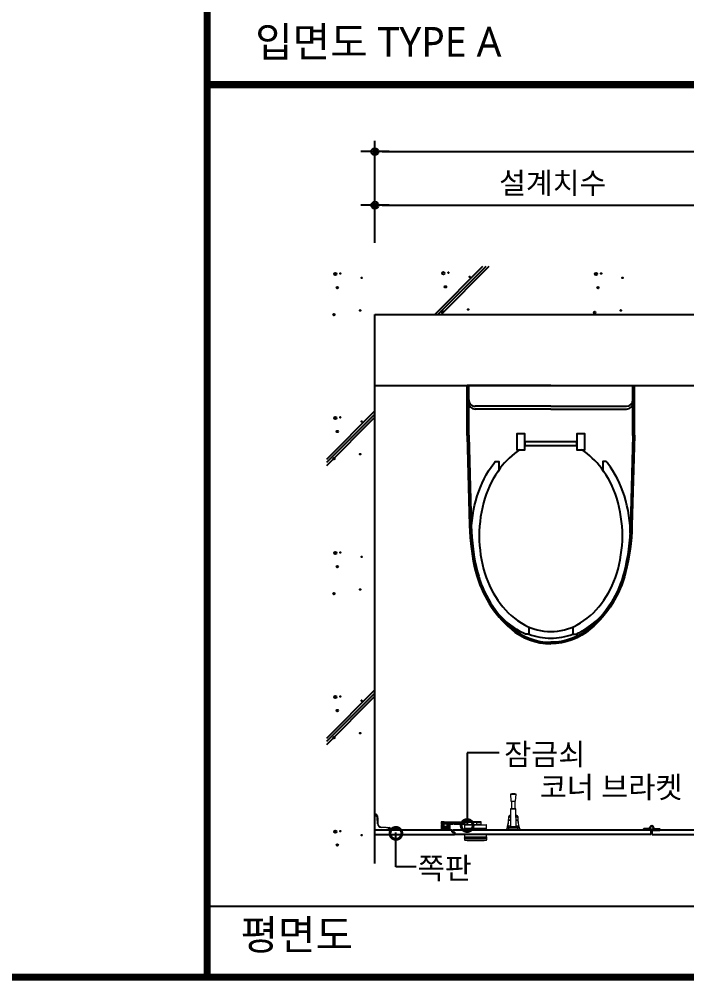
# Model space of a CAD drawing. Extents: x -201 to 8159, y -176 to 5714.
# Drawn here: x 2275 to 3214, y 2764 to 4116 of the extents above; entities that cross this region are included whole.
import ezdxf
from ezdxf.enums import TextEntityAlignment as Align

# ---------------------------------------------------------------- set-up
doc = ezdxf.new("R2010")
doc.units = 0
doc.header["$LTSCALE"] = 30
doc.layers.get('0').update_dxf_attribs({"linetype": 'CONTINUOUS'})
doc.layers.get('DEFPOINTS').update_dxf_attribs({"linetype": 'CONTINUOUS'})
for name, color, linetype in [('0_toilet', 6, 'CONTINUOUS'), ('DIM', 7, 'CONTINUOUS'), ('HAT', 8, 'CONTINUOUS'), ('TIT', 3, 'CONTINUOUS'), ('경첩', 4, 'CONTINUOUS'), ('문자', 3, 'CONTINUOUS'), ('부자재', 4, 'CONTINUOUS'), ('옷걸이', 4, 'CONTINUOUS'), ('잠금쇠(회전형)', 4, 'CONTINUOUS'), ('치수', 1, 'CONTINUOUS'), ('해치', 8, 'CONTINUOUS')]:
    doc.layers.add(name, color=color, linetype=linetype)
doc.styles.add('돋움', font='malgun.ttf')
doc.dimstyles.new('10', dxfattribs={"dimscale": 10, "dimtxt": 3, "dimasz": 1, "dimexe": 1.5, "dimexo": 2, "dimgap": 1, "dimtad": 1, "dimdec": 0, "dimlunit": 6, "dimtxsty": '돋움', "dimblk": 'DIMDOT', "dimcen": -1, "dimdle": 1.5, "dimclrt": 3, "dimazin": 3, "dimtfac": 1, "dimtdec": 0, "dimtix": 1, "dimtmove": 2, "dimatfit": 3, "dimldrblk": 'DIMDOT', "dimarcsym": 0})

# ---------------------------------------------------------------- blocks, each defined once
blk = doc.blocks.new('_DOTSMALL')
at = {"color": 0, "linetype": 'ByBlock', "const_width": 0.5}
blk.add_lwpolyline([(-0.0625, 0, 1), (0.0625, 0, 1)], format="xyb", close=True, dxfattribs=at)
blk = doc.blocks.new('A$C63EC304E')
at = {"layer": '치수', "color": 1, "xscale": 2.5, "yscale": 2.5, "zscale": 2.5, "rotation": 234.3098741996962}
blk.add_blockref('_DOTSMALL', (0.31, 0.31), dxfattribs=at)
blk = doc.blocks.new('A$C2BC9653E')
at = {"layer": '치수', "xscale": 0.3333333333333333, "yscale": 0.3333333333333333, "zscale": 0.3333333333333333}
blk.add_blockref('A$C63EC304E', (0, 0), dxfattribs=at)
blk = doc.blocks.new('A$C7FC71301')
at = {"layer": '치수', "rotation": 180}
blk.add_blockref('A$C2BC9653E', (0.208, 0.208), dxfattribs=at)
blk = doc.blocks.new('A$C4A20372B')
at = {"layer": '치수'}
blk.add_blockref('A$C7FC71301', (0, 0), dxfattribs=at)
blk = doc.blocks.new('A$C566469F5')
at = {"layer": '치수'}
blk.add_blockref('A$C4A20372B', (0, 0), dxfattribs=at)
blk = doc.blocks.new('A$C7E317CD4')
at = {"layer": '해치', "xscale": 2, "yscale": 2, "zscale": 2}
blk.add_blockref('A$C566469F5', (0, 0), dxfattribs=at)
blk = doc.blocks.new('A$C601D7F27')
at = {"layer": '치수'}
blk.add_blockref('A$C7E317CD4', (0, 0), dxfattribs=at)
blk = doc.blocks.new('A$C38802C08')
at = {"layer": '치수'}
blk.add_blockref('A$C601D7F27', (0, 0), dxfattribs=at)
blk = doc.blocks.new('DIMDOT')
at = {"linetype": 'Continuous'}
blk.add_line((-2, 0), (2, 0), dxfattribs=at)
for radius in [0.5, 0.25]:
    blk.add_circle((0, 0), radius, dxfattribs=at)
blk = doc.blocks.new('*D561')
at = {"layer": 'DEFPOINTS', "color": 0}
for p in [(21909.2, -2831.3), (20409.2, -2979.7), (21909.2, -2979.7)]:
    blk.add_point(p, dxfattribs=at)
at = {"layer": 'DIM', "color": 0, "lineweight": -2, "ltscale": 10}
for p, q in [((20409.2, -2959.7), (20409.2, -2816.3)), ((21909.2, -2959.7), (21909.2, -2816.3)), ((20419.2, -2831.3), (21899.2, -2831.3))]:
    blk.add_line(p, q, dxfattribs=at)
at = {"layer": 'DIM', "color": 0, "lineweight": -2, "xscale": 10, "yscale": 10, "zscale": 10, "rotation": 180}
blk.add_blockref('DIMDOT', (20409.2, -2831.3), dxfattribs=at)
at = {"layer": 'DIM', "color": 0, "lineweight": -2, "xscale": 10, "yscale": 10, "zscale": 10}
blk.add_blockref('DIMDOT', (21909.2, -2831.3), dxfattribs=at)
at = {"layer": 'DIM', "color": 3, "insert": (21159.2, -2801.6), "char_height": 30, "attachment_point": 5, "style": '돋움'}
blk.add_mtext('설계치수', dxfattribs=at)
blk = doc.blocks.new('*D563')
at = {"layer": 'DEFPOINTS', "color": 0}
for p in [(20909.2, -2906.6), (20409.2, -2979.7), (20909.2, -2979.7)]:
    blk.add_point(p, dxfattribs=at)
at = {"layer": 'DIM', "color": 0, "lineweight": -2, "ltscale": 10}
for p, q in [((20409.2, -2959.7), (20409.2, -2891.6)), ((20909.2, -2959.7), (20909.2, -2891.6)), ((20419.2, -2906.6), (20899.2, -2906.6))]:
    blk.add_line(p, q, dxfattribs=at)
at = {"layer": 'DIM', "color": 0, "lineweight": -2, "xscale": 10, "yscale": 10, "zscale": 10, "rotation": 180}
blk.add_blockref('DIMDOT', (20409.2, -2906.6), dxfattribs=at)
at = {"layer": 'DIM', "color": 0, "lineweight": -2, "xscale": 10, "yscale": 10, "zscale": 10}
blk.add_blockref('DIMDOT', (20909.2, -2906.6), dxfattribs=at)
at = {"layer": 'DIM', "color": 3, "insert": (20659.2, -2877), "char_height": 30, "attachment_point": 5, "style": '돋움'}
blk.add_mtext('설계치수', dxfattribs=at)
blk = doc.blocks.new('A$C10E41893')
at = {"layer": '부자재'}
for p, q in [((6.5, 0), (6.5, 196)), ((123.3, 196), (6.5, 196)), ((123.3, 192.5), (6.5, 192.5)), ((54.8, 0), (54.8, 177.5)), ((61.4, 0), (61.4, 177.5)), ((6.5, 0), (6.5, -196)), ((54.8, 0), (54.8, -177.5)), ((61.4, 0), (61.4, -177.5)), ((123.3, -192.5), (6.5, -192.5)), ((123.3, -196), (6.5, -196))]:
    blk.add_line(p, q, dxfattribs=at)
for points in [[(122.7, 196, -0.012538), (123.3, 196), (334.6, 190.3, -0.055395), (444.7, 175.1, -0.154276), (576.9, 93.3, -0.179504), (611.5, 0, -0.179504)], [(122.8, 192.5, -0.012538), (123.2, 192.5), (334.5, 186.8, -0.055395), (443.8, 171.7, -0.154276), (574.3, 91, -0.179504), (608, 0, -0.179504)], [(572, 51.4), (588.8, 51.4), (588.8, 59.6, 0.021185), (583.3, 70.7, 0.106084), (528.4, 133.7, 0.085733), (452.6, 172.4, 0.075373), (358.7, 186.6, 0.075373), (264.8, 172.4, 0.085733), (189, 133.7, 0.007337), (184.4, 130.1), (184.4, 122), (204.7, 122)], [(156.7, -72, 0.089162), (200.2, -118.7, 0.085733), (270.3, -154.5, 0.075373), (358.7, -167.9, 0.075373), (447.1, -154.5, 0.085733), (517.2, -118.7, 0.106084), (567, -61.6, 0.126931), (582.8, 0, 0.126931), (567, 61.6, 0.106084), (517.2, 118.7, 0.085733), (447.1, 154.5, 0.075373), (358.7, 167.9, 0.075373), (270.3, 154.5, 0.085733), (200.2, 118.7, 0.089162), (156.7, 72)], [(588.8, -51.4, 0.090214), (598.2, 0, 0.090214), (588.8, 51.4, 0.106084)], [(122.7, -196, 0.012538), (123.3, -196), (334.6, -190.3, 0.055395), (444.7, -175.1, 0.154276), (576.9, -93.3, 0.179504), (611.5, 0, 0.179504)], [(122.8, -192.5, 0.012538), (123.2, -192.5), (334.5, -186.8, 0.055395), (443.8, -171.7, 0.154276), (574.3, -91, 0.179504), (608, 0, 0.179504)], [(572, -51.4), (588.8, -51.4), (588.8, -59.6, -0.021185), (583.3, -70.7, -0.106084), (528.4, -133.7, -0.085733), (452.6, -172.4, -0.075373), (358.7, -186.6, -0.075373), (264.8, -172.4, -0.085733), (189, -133.7, -0.007337), (184.4, -130.1), (184.4, -122), (204.7, -122)]]:
    blk.add_lwpolyline(points, format="xyb", dxfattribs=at)
blk.add_lwpolyline([(138, -60.8), (119.3, -60.8), (119.3, -79.5), (156.7, -79.5), (156.7, -60.8), (138, -60.8), (147.3, -60.8), (147.3, 60.8), (138, 60.8), (156.7, 60.8), (156.7, 79.5), (119.3, 79.5), (119.3, 60.8), (138, 60.8), (138, -60.8), (119.3, -60.8)], dxfattribs=at)
for centre, start, end in [((39.8, 177.5), 0, 90), ((46.4, 177.5), 0, 90), ((39.8, -177.5), 270, 0), ((46.4, -177.5), 270, 0)]:
    blk.add_arc(centre, 15, start, end, dxfattribs=at)
blk = doc.blocks.new('UNI-14', base_point=(17634, -6761))
for p, q in [((20409.2, -3831.9), (20409.2, -3060.2)), ((20409.2, -3060.2), (21909.2, -3060.2)), ((20409.2, -3160.2), (21909.2, -3160.2))]:
    blk.add_line(p, q)
at = {"color": 8}
blk.add_line((20173.1, -3892), (22135.7, -3892), dxfattribs=at)
at = {"color": 8, "const_width": 10}
for points in [[(20173.1, -3992), (20173.1, -1222.8)], [(20173.1, -2737.1), (23520.9, -2737.1)], [(17736.4, -3992), (23520.9, -3992)]]:
    blk.add_lwpolyline(points, dxfattribs=at)
at = {"layer": '0_toilet'}
for p, q in [((20518, -3785.2), (20409.2, -3785.2)), ((20409.2, -3791.2), (20521, -3791.2)), ((20518, -3788.2), (20518, -3785.2)), ((20518, -3788.2), (20521.8, -3788.2)), ((20797.7, -3785.2), (20518.8, -3785.2)), ((20518.8, -3788.2), (20518.8, -3785.2)), ((20521, -3791.2), (20521, -3788.2)), ((20521.8, -3791.2), (20521.8, -3788.2)), ((20797.7, -3791.2), (20521.8, -3791.2)), ((20797.7, -3791.2), (20797.7, -3785.2)), ((21023.1, -3785.2), (20799.2, -3785.2)), ((20799.2, -3791.2), (20799.2, -3785.2)), ((20799.2, -3791.2), (21026.1, -3791.2))]:
    blk.add_line(p, q, dxfattribs=at)
at = {"layer": '경첩', "color": 4, "linetype": 'Continuous', "lineweight": 15}
for p, q in [((20409.2, -3762.7), (20410.3, -3762.7)), ((20409.2, -3762.9), (20409.2, -3762.7)), ((20409.2, -3765.1), (20409.2, -3762.9)), ((20410.3, -3762.9), (20409.2, -3762.9)), ((20410.4, -3765.1), (20409.2, -3765.1)), ((20409.2, -3765.2), (20410.4, -3765.2)), ((20409.2, -3765.4), (20409.2, -3765.2)), ((20410.4, -3765.4), (20409.2, -3765.4)), ((20409.2, -3765.4), (20409.2, -3783.7)), ((20410.3, -3762.9), (20410.3, -3762.7)), ((20410.4, -3765.2), (20410.4, -3765.1)), ((20410.4, -3765.2), (20410.4, -3765.4)), ((20412.5, -3766.4), (20412.4, -3764.9)), ((20412.9, -3776.4), (20412.5, -3767.4)), ((20412.7, -3764.9), (20412.8, -3767.4)), ((20412.8, -3765.4), (20412.7, -3765.6)), ((20413, -3766), (20412.7, -3766.3)), ((20412.8, -3767.4), (20413.2, -3776.4)), ((20413.1, -3768.7), (20412.8, -3769)), ((20413.1, -3769.4), (20412.9, -3769.6)), ((20413.1, -3769.7), (20412.9, -3770)), ((20413.2, -3770.4), (20412.9, -3770.6)), ((20413.2, -3770.7), (20412.9, -3771)), ((20413, -3766), (20413.1, -3768.7)), ((20413.1, -3769.7), (20413.2, -3770.4)), ((20413.2, -3770.7), (20413.3, -3773.6)), ((20413.3, -3773.6), (20413.1, -3773.9)), ((20413.3, -3773.6), (20413.1, -3773.9)), ((20413.3, -3774), (20413.1, -3774.3)), ((20413.3, -3774.3), (20413.1, -3774.5)), ((20413.4, -3775.2), (20413.1, -3775.4)), ((20413.4, -3775.3), (20413.2, -3775.5)), ((20413.4, -3775.6), (20413.2, -3775.9)), ((20413.4, -3775.7), (20413.2, -3776)), ((20413.5, -3776.7), (20413.2, -3776.9)), ((20413.3, -3773.6), (20413.3, -3774)), ((20413.3, -3774.3), (20413.4, -3775.2)), ((20413.5, -3776.9), (20413.3, -3777.1)), ((20413.4, -3775.2), (20413.4, -3775.3)), ((20413.4, -3775.3), (20413.4, -3775.6)), ((20413.4, -3775.6), (20413.4, -3775.7)), ((20413.4, -3775.7), (20413.4, -3776.4)), ((20413.6, -3777.2), (20413.4, -3777.5)), ((20413.4, -3777.5), (20413.6, -3777.3)), ((20413.7, -3777.8), (20413.5, -3778)), ((20413.9, -3778.2), (20413.7, -3778.4)), ((20414, -3778.4), (20413.8, -3778.6)), ((20414.3, -3778.8), (20414.1, -3779)), ((20414.4, -3779.1), (20414.2, -3779.2)), ((20415.5, -3780.1), (20415.3, -3780.3)), ((20415.7, -3780.2), (20415.5, -3780.4)), ((20416.2, -3780.5), (20416, -3780.7)), ((20416.4, -3780.6), (20416.2, -3780.8)), ((20417, -3780.8), (20416.8, -3781)), ((20426.9, -3781.8), (20417.9, -3781.4)), ((20418.2, -3780.9), (20418, -3781.2)), ((20418, -3780.9), (20418.2, -3780.9)), ((20418, -3781.2), (20426.9, -3781.6)), ((20418.2, -3780.9), (20419.6, -3781)), ((20419.6, -3781), (20419.3, -3781.2)), ((20420.2, -3781), (20420, -3781.3)), ((20420.6, -3781), (20420.3, -3781.3)), ((20421.2, -3781.1), (20421, -3781.3)), ((20421.2, -3781.1), (20423.9, -3781.2)), ((20423.9, -3781.2), (20423.7, -3781.4)), ((20424.6, -3781.2), (20424.4, -3781.5)), ((20425, -3781.2), (20424.7, -3781.5)), ((20425.6, -3781.3), (20425.4, -3781.5)), ((20425.6, -3781.3), (20428.8, -3781.4)), ((20426.9, -3781.6), (20429.4, -3781.7)), ((20429.4, -3781.9), (20428, -3781.9)), ((20428.9, -3781.5), (20428.8, -3781.4)), ((20428.9, -3781.5), (20428.8, -3781.7)), ((20428.9, -3785.2), (20428.9, -3783.9)), ((20429.2, -3783.9), (20428.9, -3783.9)), ((20429.3, -3783.9), (20429.2, -3783.9)), ((20429.2, -3783.9), (20429.2, -3785.2)), ((20429.3, -3785.2), (20429.3, -3783.9)), ((20431.4, -3785.2), (20431.4, -3784)), ((20431.4, -3784), (20431.7, -3784)), ((20431.7, -3784), (20431.7, -3785.2)), ((20410.7, -3785.2), (20428.9, -3785.2)), ((20429.2, -3785.2), (20428.9, -3785.2)), ((20431.4, -3785.2), (20429.3, -3785.2)), ((20431.7, -3785.2), (20431.4, -3785.2))]:
    blk.add_line(p, q, dxfattribs=at)
at = {"layer": '경첩', "color": 4, "linetype": 'Continuous', "lineweight": 15, "flags": 128}
for points in [[(20412.4, -3764.9), (20412.5, -3764.9), (20412.5, -3764.9), (20412.5, -3764.9), (20412.6, -3764.9), (20412.6, -3764.9), (20412.6, -3764.9), (20412.6, -3764.9), (20412.7, -3764.9)], [(20412.8, -3767.4), (20412.8, -3767.4), (20412.8, -3767.4), (20412.7, -3767.4), (20412.7, -3767.4), (20412.7, -3767.4), (20412.6, -3767.4), (20412.6, -3767.4), (20412.5, -3767.4)], [(20412.9, -3765.5), (20412.9, -3765.5), (20412.9, -3765.5), (20412.9, -3765.5), (20412.9, -3765.4), (20412.9, -3765.4), (20412.9, -3765.4), (20412.8, -3765.4), (20412.8, -3765.4)], [(20412.9, -3765.5), (20412.9, -3765.6), (20412.9, -3765.7), (20412.9, -3765.9), (20413, -3766)], [(20413.1, -3768.7), (20413.1, -3768.9), (20413.1, -3769), (20413.1, -3769.1), (20413.1, -3769.2), (20413.1, -3769.3), (20413.1, -3769.3), (20413.1, -3769.4), (20413.1, -3769.4)], [(20413.2, -3776.4), (20413.2, -3776.4), (20413.2, -3776.4), (20413.2, -3776.4), (20413.1, -3776.4), (20413.1, -3776.4), (20413, -3776.4), (20413, -3776.4), (20412.9, -3776.4)], [(20413.3, -3773.6), (20413.3, -3773.6), (20413.3, -3773.6)], [(20413.3, -3774), (20413.3, -3774.1), (20413.3, -3774.2), (20413.3, -3774.3)], [(20413.5, -3776.7), (20413.5, -3776.8), (20413.5, -3776.9)], [(20413.6, -3777.2), (20413.6, -3777.2), (20413.6, -3777.2)], [(20418, -3781.2), (20418, -3781.2), (20418, -3781.2), (20418, -3781.2), (20417.9, -3781.2), (20417.9, -3781.3), (20417.9, -3781.3), (20417.9, -3781.4), (20417.9, -3781.4)], [(20419.6, -3781), (20419.7, -3781), (20419.8, -3781), (20419.9, -3781), (20420, -3781), (20420.1, -3781), (20420.2, -3781), (20420.2, -3781), (20420.2, -3781)], [(20420.6, -3781), (20420.6, -3781), (20420.6, -3781), (20420.7, -3781), (20420.8, -3781), (20420.9, -3781), (20421, -3781.1), (20421.1, -3781.1), (20421.2, -3781.1)], [(20423.9, -3781.2), (20424.1, -3781.2), (20424.2, -3781.2), (20424.3, -3781.2), (20424.4, -3781.2), (20424.5, -3781.2), (20424.5, -3781.2), (20424.6, -3781.2), (20424.6, -3781.2), (20424.6, -3781.2)], [(20425, -3781.2), (20425, -3781.2), (20425, -3781.2), (20425.1, -3781.2), (20425.2, -3781.2), (20425.3, -3781.3), (20425.4, -3781.3), (20425.5, -3781.3), (20425.6, -3781.3)], [(20426.9, -3781.6), (20426.9, -3781.6), (20426.9, -3781.6), (20426.9, -3781.6), (20426.9, -3781.7), (20426.9, -3781.7), (20426.9, -3781.7), (20426.9, -3781.8), (20426.9, -3781.8)], [(20429.4, -3781.9), (20429.4, -3781.9), (20429.4, -3781.9), (20429.4, -3781.8), (20429.4, -3781.8), (20429.4, -3781.7), (20429.4, -3781.7), (20429.4, -3781.7), (20429.4, -3781.7)]]:
    blk.add_lwpolyline(points, dxfattribs=at)
at = {"layer": '경첩', "color": 4, "linetype": 'Continuous', "lineweight": 15}
for centre, radius, start, end in [((20410.3, -3765), 2.35, 2.6983, 90), ((20410.3, -3765), 2.1, 2.6983, 90), ((20410.4, -3767.5), 2.35, 2.6983, 90), ((20410.4, -3767.5), 2.1, 2.6983, 90), ((20410.7, -3783.7), 1.5, 180, 270), ((20418.2, -3776.2), 5.25, 182.6983, 267.3017), ((20418.2, -3776.2), 5, 182.6983, 267.3017), ((20418.2, -3776.2), 4.75, 182.6983, 185.9088), ((20418.2, -3776.2), 4.75, 188.6056, 193.1623), ((20418.2, -3776.2), 4.75, 193.2431, 199.766), ((20418.2, -3776.2), 4.75, 199.766, 204.9948), ((20418.2, -3776.2), 4.75, 208.1736, 214.3849), ((20418.2, -3776.2), 4.75, 214.3855, 217.4388), ((20418.2, -3776.2), 4.75, 217.4392, 235.6151), ((20418.2, -3776.2), 4.75, 235.6142, 238.7009), ((20418.2, -3776.2), 4.75, 238.7002, 245.0052), ((20418.2, -3776.2), 4.75, 248.2494, 255.0002), ((20418.2, -3776.2), 4.75, 255, 267.3017), ((20426.8, -3783.9), 2.35, 0, 87.3017), ((20426.8, -3783.9), 2.1, 0, 87.3017), ((20429.3, -3784), 2.35, 0, 87.3017), ((20429.3, -3784), 2.1, 0, 87.3017)]:
    blk.add_arc(centre, radius, start, end, dxfattribs=at)
at = {"layer": '부자재'}
for p, q in [((20787, -3784.3), (20787, -3785.2)), ((20794.7, -3783.1), (20787.5, -3783.6)), ((20788.2, -3784.1), (20788.2, -3785.2)), ((20798.4, -3784.6), (20798.4, -3785.4)), ((20798.7, -3784.6), (20798.7, -3785.4)), ((20799.2, -3785.1), (20799.2, -3785.2)), ((20801.4, -3783), (20809.6, -3783.6)), ((20808.9, -3784.1), (20808.9, -3785.2)), ((20810.1, -3784.3), (20810.1, -3785.2)), ((20797.6, -3785.2), (20787, -3785.2)), ((20798.7, -3785.4), (20798.4, -3785.4)), ((20799.2, -3785.2), (20810.1, -3785.2))]:
    blk.add_line(p, q, dxfattribs=at)
at = {"layer": '부자재', "color": 1}
blk.add_circle((20798.6, -3782), 2.34, dxfattribs=at)
at = {"layer": '부자재'}
for centre, radius, start, end in [((20787.7, -3784.3), 0.7, 101.7765, 181.6712), ((20789.1, -3784.3), 0.884, 113.4077, 164.5497), ((20794.7, -3781.8), 1.29, 272.9231, 352.4724), ((20798.6, -3782), 2.62, 270, 180), ((20798.9, -3786.2), 1.65, 102.5267, 141.5475), ((20798.2, -3786.2), 1.65, 43.1003, 77.4733), ((20798.7, -3782.3), 2.86, 280.084, 345.9792), ((20802.5, -3781.8), 1.29, 187.5276, 267.0769), ((20808, -3784.3), 0.884, 15.4503, 67.3004), ((20809.4, -3784.3), 0.7, 358.3288, 78.2235)]:
    blk.add_arc(centre, radius, start, end, dxfattribs=at)
at = {"layer": '옷걸이', "lineweight": 15}
for p, q in [((20599.8, -3734.8), (20600.5, -3744.3)), ((20599.8, -3734.8), (20607.8, -3734.8)), ((20600.5, -3744.3), (20607, -3744.3)), ((20601.3, -3744.3), (20601.3, -3755.2)), ((20606.3, -3755.2), (20606.3, -3744.3)), ((20607, -3744.3), (20607.8, -3734.8)), ((20600, -3755.4), (20599.8, -3780.7)), ((20607.5, -3755.4), (20600, -3755.4)), ((20600.3, -3755.2), (20603.8, -3755.2)), ((20603.8, -3755.2), (20607.3, -3755.2)), ((20607.7, -3780.7), (20607.5, -3755.4)), ((20597.5, -3770.9), (20599.9, -3770.9)), ((20599.9, -3764.6), (20599.8, -3764.6)), ((20599.9, -3764.6), (20599.8, -3764.6)), ((20599.8, -3764.6), (20599.8, -3764.6)), ((20599.9, -3766.2), (20599.9, -3766.5)), ((20599.9, -3766.2), (20599.9, -3766.2)), ((20599.9, -3766.5), (20599.9, -3766.5)), ((20607.7, -3764.6), (20607.6, -3764.6)), ((20607.7, -3764.6), (20607.6, -3764.6)), ((20607.6, -3766.2), (20607.7, -3766.2)), ((20607.7, -3766.5), (20607.6, -3766.5)), ((20607.7, -3764.6), (20607.7, -3764.6)), ((20607.7, -3766.2), (20607.7, -3766.5)), ((20607.7, -3770.9), (20610, -3770.9)), ((20594.3, -3785.2), (20595.1, -3782.6)), ((20595.1, -3782.6), (20595.1, -3782.6)), ((20595.1, -3782.6), (20595.1, -3782.6)), ((20596.1, -3781.8), (20596, -3781.9)), ((20597.5, -3779.8), (20596.1, -3779.8)), ((20597.5, -3779.8), (20596.1, -3779.8)), ((20596.1, -3781.9), (20596.1, -3781.9)), ((20611.5, -3781.9), (20596.1, -3781.9)), ((20597.5, -3782.6), (20596.7, -3785.2)), ((20599.9, -3771.7), (20597.4, -3771.7)), ((20597.5, -3780.3), (20597.5, -3779.8)), ((20597.5, -3782.6), (20597.5, -3782)), ((20597.5, -3782), (20610.1, -3782)), ((20610.1, -3782.6), (20597.5, -3782.6)), ((20608.6, -3780.7), (20599, -3780.7)), ((20610.1, -3771.7), (20607.7, -3771.7)), ((20611.5, -3779.8), (20610, -3779.8)), ((20610, -3779.8), (20610.1, -3780.3)), ((20611.5, -3779.8), (20610, -3779.8)), ((20610.1, -3782.6), (20610.1, -3782)), ((20610.9, -3785.2), (20610.1, -3782.6)), ((20611.6, -3781.9), (20611.4, -3781.8)), ((20611.6, -3781.9), (20611.5, -3781.8)), ((20611.5, -3781.9), (20611.5, -3781.9)), ((20612.4, -3782.6), (20613.3, -3785.2)), ((20612.4, -3782.6), (20612.4, -3782.6)), ((20612.4, -3782.6), (20612.4, -3782.6)), ((20596.7, -3785.2), (20594.3, -3785.2)), ((20610.9, -3785.2), (20596.7, -3785.2)), ((20613.3, -3785.2), (20610.9, -3785.2))]:
    blk.add_line(p, q, dxfattribs=at)
at = {"layer": '옷걸이', "lineweight": 15, "flags": 128}
for points in [[(20597.2, -3771.6), (20597.2, -3771.6), (20597.2, -3771.6), (20597.2, -3771.6), (20597.3, -3771.6), (20597.3, -3771.6), (20597.3, -3771.6), (20597.4, -3771.6), (20597.4, -3771.7)], [(20599.8, -3764.6), (20599.4, -3764.7), (20599, -3764.7), (20598.6, -3764.8), (20598.3, -3765), (20598, -3765.2), (20597.7, -3765.4), (20597.5, -3765.6), (20597.4, -3765.9), (20597.3, -3766.2), (20597.3, -3766.3)], [(20599.8, -3764.6), (20599.8, -3764.6), (20599.5, -3764.6), (20599.1, -3764.6), (20598.8, -3764.7), (20598.5, -3764.8), (20598.2, -3764.9), (20598, -3765.1), (20597.8, -3765.3), (20597.6, -3765.5), (20597.5, -3765.7), (20597.4, -3765.9), (20597.4, -3766.2), (20597.4, -3766.2)], [(20597.4, -3767.8), (20597.4, -3767.5), (20597.5, -3767.2), (20597.7, -3767), (20597.9, -3766.8), (20598.2, -3766.6), (20598.5, -3766.4), (20598.9, -3766.3), (20599.3, -3766.2), (20599.9, -3766.2)], [(20599.9, -3766.5), (20599.4, -3766.6), (20599, -3766.6), (20598.7, -3766.7), (20598.4, -3766.9), (20598.1, -3767.1), (20597.9, -3767.3), (20597.7, -3767.5), (20597.6, -3767.7), (20597.6, -3768)], [(20610.2, -3766.3), (20610.2, -3766.3), (20610.2, -3766), (20610.1, -3765.8), (20610, -3765.6), (20609.9, -3765.4), (20609.7, -3765.2), (20609.5, -3765), (20609.2, -3764.9), (20608.9, -3764.8), (20608.6, -3764.7), (20608.3, -3764.6), (20608, -3764.6), (20607.7, -3764.6)], [(20610.2, -3766.3), (20610.2, -3766), (20610.1, -3765.7), (20609.9, -3765.5), (20609.7, -3765.3), (20609.4, -3765.1), (20609.1, -3764.9), (20608.7, -3764.8), (20608.3, -3764.7), (20607.8, -3764.6), (20607.7, -3764.6)], [(20607.7, -3766.2), (20608.1, -3766.2), (20608.5, -3766.3), (20608.9, -3766.4), (20609.3, -3766.5), (20609.6, -3766.7), (20609.8, -3766.9), (20610, -3767.2), (20610.1, -3767.4), (20610.2, -3767.8)], [(20609.9, -3768), (20609.9, -3767.7), (20609.8, -3767.4), (20609.6, -3767.2), (20609.4, -3767), (20609.1, -3766.8), (20608.8, -3766.7), (20608.4, -3766.6), (20608.1, -3766.5), (20607.7, -3766.5)], [(20610.4, -3771.6), (20610.4, -3771.6), (20610.3, -3771.6), (20610.3, -3771.6), (20610.3, -3771.6), (20610.3, -3771.6), (20610.2, -3771.6), (20610.2, -3771.6), (20610.1, -3771.7)], [(20595.8, -3780), (20595.8, -3780), (20595.8, -3780)], [(20596, -3781.8), (20596, -3781.8), (20595.9, -3781.9)], [(20596, -3781.8), (20596.1, -3781.8), (20596.1, -3781.8)], [(20596.1, -3779.8), (20596.1, -3779.8), (20596.1, -3779.8)], [(20596.1, -3781.8), (20596.1, -3781.9), (20596.1, -3781.9)], [(20598.3, -3781.9), (20597.9, -3781.9), (20597.6, -3781.9), (20597.5, -3781.8), (20597.6, -3781.8), (20597.9, -3781.7), (20598, -3781.7)], [(20599.8, -3779.4), (20599.2, -3779.4), (20597.9, -3779.5)], [(20609.6, -3779.5), (20608, -3779.4), (20607.7, -3779.4)], [(20609.5, -3781.7), (20609.8, -3781.8), (20610, -3781.8), (20610, -3781.8), (20609.8, -3781.9), (20609.5, -3781.9), (20609, -3781.9)], [(20611.5, -3781.9), (20611.5, -3781.9), (20611.4, -3781.8)], [(20611.5, -3781.8), (20611.5, -3781.8), (20611.4, -3781.8)]]:
    blk.add_lwpolyline(points, dxfattribs=at)
at = {"layer": '옷걸이', "lineweight": 15}
for centre, radius, start, end in [((20603.8, -3745.1), 11, 68.7607, 111.2393), ((20600.3, -3755.4), 0.25, 90, 179.5), ((20607.3, -3755.4), 0.25, 0.5, 90), ((20544.6, -3767.4), 52.8, 346.2317, 355.4136), ((20544.6, -3767.4), 52.8, 355.4136, 356.451), ((20544.6, -3767.4), 52.8, 359.6096, 1.2369), ((20544.6, -3767.4), 52.8, 356.4511, 359.6096), ((20597.5, -3770.7), 0.23, 185.4574, 275.1888), ((20597.6, -3767.7), 0.227, 188.2087, 276.392), ((20563.5, -3768.3), 34.1, 354.2736, 355.5668), ((20544.6, -3767.6), 53, 356.4511, 359.6096), ((20544.6, -3765.8), 55.3, 359.6189, 1.2073), ((20663, -3765.8), 55.3, 178.7927, 180.3811), ((20610, -3767.7), 0.227, 263.608, 351.7913), ((20663, -3767.6), 53, 180.3904, 183.5489), ((20610.1, -3770.7), 0.23, 264.8112, 354.5426), ((20644, -3768.3), 34.1, 184.4333, 185.7264), ((20663, -3767.4), 52.8, 178.7631, 180.3904), ((20663, -3767.4), 52.8, 180.3904, 183.5489), ((20663, -3767.4), 52.8, 183.5489, 184.5865), ((20663, -3767.4), 52.8, 184.5864, 193.7683), ((20545.8, -3767.8), 51.5, 343.2376, 346.2577), ((20596.1, -3782.9), 1, 89.9937, 161.8081), ((20596.2, -3783), 1.17, 101.397, 160.6752), ((20546.2, -3767.6), 51.3, 343.5226, 346.2377), ((20596.1, -3780), 0.25, 90.2728, 166.2395), ((20596.1, -3780), 0.247, 89.2585, 165.9158), ((20595.7, -3780.1), 1.81, 282.0607, 352.5143), ((20544.6, -3767.4), 53, 346.5097, 355.4136), ((20595.5, -3779.7), 2.24, 284.8265, 3.5932), ((20597.9, -3779.8), 0.376, 79.9393, 150.5456), ((20597.8, -3779.8), 0.248, 89.5881, 179.723), ((20597.9, -3779.8), 0.307, 84.7786, 118.9817), ((20597.6, -3780.4), 1.43, 284.1057, 346.9245), ((20603.9, -3380.8), 401.1, 269.1968, 270.7316), ((20610, -3780.4), 1.44, 193.1186, 255.9655), ((20609.7, -3779.9), 0.4, 32.0092, 97.8083), ((20609.6, -3779.7), 0.271, 58.6344, 97.6053), ((20612, -3779.7), 2.24, 176.3909, 255.1894), ((20609.8, -3779.8), 0.248, 0.277, 90.4119), ((20663, -3767.4), 53, 184.5864, 193.4903), ((20611.9, -3780.1), 1.8, 186.7864, 258.2605), ((20611.5, -3780), 0.25, 13.7617, 89.4531), ((20611.5, -3780), 0.247, 14.0842, 90.7415), ((20661.2, -3767.6), 51.2, 193.7584, 196.469), ((20611.5, -3782.9), 1, 18.1919, 90.0063), ((20611.3, -3783), 1.16, 19.2937, 79.3942), ((20661.9, -3767.7), 51.7, 193.7493, 196.7564)]:
    blk.add_arc(centre, radius, start, end, dxfattribs=at)
at = {"layer": '잠금쇠(회전형)', "linetype": 'Continuous', "lineweight": 15}
for p, q in [((20502.3, -3774.1), (20502.3, -3776.6)), ((20502.3, -3776.6), (20505.6, -3776.6)), ((20502.3, -3778.2), (20502.3, -3785.2)), ((20502.7, -3778.2), (20502.3, -3778.2)), ((20502.7, -3783.2), (20502.7, -3778.2)), ((20502.7, -3778.2), (20503.2, -3778.2)), ((20514.4, -3783.2), (20502.7, -3783.2)), ((20504.6, -3773.6), (20502.8, -3773.6)), ((20502.8, -3777.7), (20503.2, -3777.7)), ((20503.2, -3778.2), (20503.2, -3777.7)), ((20503.2, -3777.7), (20505, -3777.7)), ((20503.2, -3778.2), (20503.2, -3782.7)), ((20505, -3778.2), (20503.2, -3778.2)), ((20503.2, -3782.7), (20503.3, -3782.7)), ((20503.3, -3778.7), (20505, -3778.7)), ((20503.3, -3782.7), (20503.3, -3778.7)), ((20503.8, -3779.2), (20503.3, -3778.7)), ((20503.3, -3782.7), (20503.4, -3782.7)), ((20503.4, -3782.7), (20513.7, -3782.7)), ((20503.8, -3779.2), (20503.8, -3782.7)), ((20505, -3779.2), (20503.8, -3779.2)), ((20504.3, -3780.2), (20504.3, -3781.7)), ((20511.4, -3780.2), (20504.3, -3780.2)), ((20504.3, -3781.7), (20511.4, -3781.7)), ((20504.5, -3779.9), (20511.3, -3779.9)), ((20511.3, -3781.9), (20504.5, -3781.9)), ((20505, -3778.2), (20505, -3777.7)), ((20505, -3777.7), (20506, -3777.7)), ((20505, -3778.7), (20505, -3778.2)), ((20505.5, -3778.2), (20505, -3778.2)), ((20505, -3778.7), (20505, -3779.2)), ((20505, -3778.7), (20505.5, -3778.7)), ((20506, -3779.2), (20505, -3779.2)), ((20505.5, -3778.2), (20505.5, -3778.7)), ((20506, -3778.2), (20505.5, -3778.2)), ((20505.5, -3778.7), (20506, -3778.7)), ((20505.6, -3776.6), (20505.6, -3776.6)), ((20506, -3777.1), (20506, -3779.9)), ((20531, -3773.8), (20508.5, -3773.8)), ((20531, -3773.8), (20508.5, -3773.8)), ((20508.5, -3773.8), (20508.5, -3773.8)), ((20508.5, -3774), (20552.5, -3774)), ((20508.5, -3774.5), (20508.5, -3774)), ((20508.5, -3774.5), (20508.5, -3776.1)), ((20552.5, -3774.5), (20508.5, -3774.5)), ((20535, -3776.1), (20508.5, -3776.1)), ((20511, -3779.9), (20511, -3777.1)), ((20511, -3777.7), (20512, -3777.7)), ((20511.5, -3778.2), (20511, -3778.2)), ((20511, -3778.7), (20511.5, -3778.7)), ((20512, -3779.2), (20511, -3779.2)), ((20511.3, -3779.9), (20512.5, -3779.9)), ((20512.5, -3781.9), (20511.3, -3781.9)), ((20512.8, -3780.2), (20511.4, -3780.2)), ((20511.4, -3781.7), (20512.8, -3781.7)), ((20511.5, -3776.6), (20518.8, -3776.6)), ((20512, -3778.2), (20511.5, -3778.2)), ((20511.5, -3778.7), (20511.5, -3778.2)), ((20511.5, -3778.7), (20512, -3778.7)), ((20512, -3777.7), (20512, -3778.2)), ((20512, -3777.7), (20513.9, -3777.7)), ((20513.9, -3778.2), (20512, -3778.2)), ((20512, -3778.2), (20512, -3778.7)), ((20512, -3778.7), (20513.8, -3778.7)), ((20512, -3778.7), (20512, -3779.2)), ((20513.3, -3779.2), (20512, -3779.2)), ((20512.8, -3781.7), (20512.8, -3780.2)), ((20513.8, -3778.7), (20513.3, -3779.2)), ((20513.3, -3782.7), (20513.3, -3779.2)), ((20513.7, -3782.7), (20513.8, -3782.7)), ((20513.8, -3778.7), (20513.8, -3782.7)), ((20513.8, -3782.7), (20513.9, -3782.7)), ((20513.9, -3777.7), (20513.9, -3778.2)), ((20513.9, -3777.7), (20514.3, -3777.7)), ((20513.9, -3782.7), (20513.9, -3778.2)), ((20513.9, -3778.2), (20514.4, -3778.2)), ((20514.4, -3778.2), (20514.4, -3783.2)), ((20514.8, -3778.2), (20514.4, -3778.2)), ((20514.8, -3785.2), (20514.8, -3778.2)), ((20520.8, -3776.6), (20533.7, -3776.6)), ((20531, -3773.8), (20531, -3773.8)), ((20533.7, -3776.6), (20533.7, -3776.6)), ((20558.3, -3773.6), (20534.9, -3773.6)), ((20535.3, -3778.2), (20535.3, -3783.1)), ((20566.3, -3783.1), (20535.3, -3783.1)), ((20535.3, -3783.2), (20535.3, -3784.9)), ((20535.3, -3783.2), (20566.3, -3783.2)), ((20535.3, -3784.9), (20566.3, -3784.9)), ((20536.6, -3777.6), (20536.6, -3777.4)), ((20566.3, -3778.1), (20536.7, -3778.1)), ((20537.4, -3777.6), (20537.4, -3777.1)), ((20537.4, -3777.1), (20552.5, -3777.1)), ((20537.4, -3777.6), (20565.8, -3777.6)), ((20543, -3783.1), (20543, -3783.2)), ((20552.5, -3774), (20552.5, -3774.5)), ((20552.5, -3777.1), (20552.5, -3774.5)), ((20552.5, -3777.6), (20552.5, -3777.1)), ((20552.5, -3777.1), (20558.8, -3777.1)), ((20558.5, -3783.2), (20558.5, -3783.1)), ((20558.8, -3777.1), (20558.8, -3774.1)), ((20563.2, -3783.2), (20563.2, -3783.1)), ((20565.3, -3783.2), (20565.3, -3783.1)), ((20565.3, -3783.2), (20565.3, -3783.1)), ((20566.3, -3783.1), (20566.3, -3778.1)), ((20566.3, -3784.9), (20566.3, -3783.2)), ((20502.3, -3785.2), (20514.8, -3785.2)), ((20535, -3795.2), (20535, -3796.2)), ((20566.5, -3795.2), (20535, -3795.2)), ((20566.5, -3796.2), (20535, -3796.2)), ((20535, -3797.2), (20535, -3798.7)), ((20566.5, -3797.2), (20535, -3797.2)), ((20566, -3785.2), (20535.5, -3785.2)), ((20566, -3796.7), (20535.5, -3796.7)), ((20566, -3796.7), (20535.5, -3796.7)), ((20565.8, -3791.3), (20535.8, -3791.3)), ((20535.9, -3791.2), (20550.8, -3791.2)), ((20550.8, -3791.2), (20565.7, -3791.2)), ((20566.5, -3796.2), (20566.5, -3795.2)), ((20566.5, -3798.7), (20566.5, -3797.2)), ((20535, -3798.7), (20550.8, -3798.7)), ((20550.8, -3799.2), (20535.5, -3799.2)), ((20538.7, -3799.5), (20562.9, -3799.5)), ((20538.7, -3799.5), (20550.8, -3799.5)), ((20562.6, -3799.5), (20539, -3799.5)), ((20545.1, -3799.7), (20545.2, -3799.7)), ((20545.2, -3799.7), (20556.4, -3799.7)), ((20548.1, -3799.8), (20548.1, -3799.7)), ((20548.6, -3799.9), (20553, -3799.9)), ((20548.6, -3799.9), (20553, -3799.9)), ((20549, -3799.7), (20549, -3799.8)), ((20549, -3799.8), (20552.6, -3799.8)), ((20552.5, -3799.9), (20549, -3799.9)), ((20550.8, -3798.7), (20566.5, -3798.7)), ((20566.1, -3799.2), (20550.8, -3799.2)), ((20550.8, -3799.5), (20562.9, -3799.5)), ((20552.6, -3799.8), (20552.6, -3799.7)), ((20553.5, -3799.7), (20553.5, -3799.8)), ((20556.4, -3799.7), (20556.5, -3799.7))]:
    blk.add_line(p, q, dxfattribs=at)
at = {"layer": '잠금쇠(회전형)', "linetype": 'Continuous', "lineweight": 15, "flags": 128}
for points in [[(20508.5, -3773.8), (20507.9, -3773.8), (20507.2, -3773.8), (20506.6, -3773.7), (20506.1, -3773.7), (20505.6, -3773.7), (20505.2, -3773.6), (20504.9, -3773.6), (20504.7, -3773.6), (20504.6, -3773.6), (20504.6, -3773.6)], [(20545.1, -3799.7), (20544.9, -3799.7), (20544.9, -3799.7), (20544.9, -3799.7), (20545, -3799.7), (20545.1, -3799.7)], [(20549, -3799.9), (20549, -3799.9), (20549, -3799.9), (20549, -3799.9), (20549, -3799.9), (20549, -3799.9), (20549, -3799.8), (20549, -3799.8), (20549, -3799.8)], [(20552.5, -3799.9), (20552.6, -3799.9), (20552.6, -3799.9), (20552.6, -3799.9), (20552.6, -3799.9), (20552.6, -3799.9), (20552.6, -3799.8), (20552.6, -3799.8), (20552.6, -3799.8)], [(20556.5, -3799.7), (20556.6, -3799.7), (20556.7, -3799.7), (20556.7, -3799.7), (20556.6, -3799.7), (20556.5, -3799.7)]]:
    blk.add_lwpolyline(points, dxfattribs=at)
at = {"layer": '잠금쇠(회전형)', "linetype": 'Continuous', "lineweight": 15}
for centre, radius, start, end in [((20502.8, -3774.1), 0.5, 90, 180), ((20508.6, -3728.1), 46.4, 262.2082, 269.9516), ((20508.6, -3816), 39.9, 90.0704, 99.0775), ((20502.8, -3778.2), 0.5, 90, 180), ((20503.2, -3778.2), 0.485, 91.9622, 181.8362), ((20503.4, -3783.5), 0.816, 110.8265, 158.264), ((20508.6, -3735.2), 38.9, 261.4299, 269.9411), ((20504.5, -3780.2), 0.25, 90, 180), ((20504.5, -3781.7), 0.25, 180, 270), ((20505, -3778.2), 0.5, 0, 90), ((20505, -3778.7), 0.5, 270, 0), ((20508.5, -3816.8), 40.4, 85.7371, 94.238), ((20505.5, -3777.1), 0.5, 0.4364, 88.0475), ((20508.5, -3804.7), 27.7, 84.8219, 95.1479), ((20511.5, -3777.1), 0.5, 89.9688, 179.9724), ((20512, -3778.2), 0.5, 90, 180), ((20512, -3778.7), 0.5, 180, 270), ((20512.5, -3780.2), 0.25, 0, 90), ((20512.5, -3781.7), 0.25, 270, 0), ((20513.9, -3778.2), 0.485, 358.1638, 88.0378), ((20513.6, -3783.5), 0.816, 21.736, 69.1735), ((20514.3, -3778.2), 0.5, 0, 90), ((20519.8, -3815.9), 39.3, 88.5426, 91.4397), ((20531, -3734.2), 39.6, 270.014, 275.6703), ((20526.3, -3755.6), 22.3, 289.4853, 292.988), ((20533.7, -3778.2), 1.56, 359.595, 89.9503), ((20535.1, -3777.6), 1.54, 8.6008, 92.9035), ((20557.2, -3825.8), 52.5, 113.1385, 114.7084), ((20535.5, -3784.9), 0.25, 180, 270), ((20537.4, -3778.3), 1.18, 89.4884, 132.259), ((20538.3, -3777.4), 1.69, 184.5827, 202.3275), ((20537.3, -3778.2), 0.588, 82.6337, 171.8516), ((20552.5, -3735.2), 38.8, 270.0516, 278.5774), ((20552.5, -3728.2), 46.3, 270.0429, 277.7974), ((20558.3, -3774.1), 0.5, 0, 90), ((20559.3, -3777.1), 0.5, 180, 270), ((20565.8, -3778.1), 0.5, 0, 90), ((20566, -3784.9), 0.25, 270, 0), ((20546.1, -3795.2), 11, 159.2996, 180), ((20535, -3796.7), 0.5, 0, 90), ((20535, -3796.7), 0.5, 270, 0), ((20535.9, -3791.3), 0.15, 90, 159.2996), ((20565.7, -3791.3), 0.15, 20.7004, 90), ((20555.5, -3795.2), 11, 0, 20.7004), ((20566.5, -3796.7), 0.5, 90, 180), ((20566.5, -3796.7), 0.5, 180, 270), ((20535.5, -3798.7), 0.5, 180, 264.5584), ((20550.8, -3638.6), 161.3, 264.5584, 265.686), ((20538.7, -3799.4), 0.125, 265.686, 270), ((20539, -3799.4), 0.125, 235.4626, 265.7969), ((20550.8, -3638.5), 161.5, 265.7969, 269.2276), ((20545.1, -3801.5), 1.78, 88.6382, 96.0273), ((20551.1, -3719), 80.9, 265.7789, 267.8287), ((20551.1, -3719), 80.8, 266.5383, 267.829), ((20548, -3799.8), 0.114, 281.5317, 6.6087), ((20549, -3769.2), 30.7, 268.0585, 270.0013), ((20549, -3777.2), 22.6, 267.7351, 270.0014), ((20552.5, -3769.5), 30.5, 269.9897, 271.9505), ((20552.6, -3777.4), 22.4, 269.9881, 272.2754), ((20550.8, -3638.5), 161.5, 270.7724, 274.2031), ((20550.4, -3719), 80.8, 272.171, 273.4617), ((20553.6, -3799.8), 0.114, 173.3913, 258.4683), ((20550.5, -3719), 80.9, 272.1713, 274.2211), ((20556.5, -3799.6), 0.0882, 204.5731, 265.3621), ((20556.6, -3800.8), 1.13, 83.0858, 90.7191), ((20562.6, -3799.4), 0.125, 274.2031, 304.5374), ((20550.8, -3638.6), 161.3, 274.314, 275.4416), ((20562.9, -3799.4), 0.125, 270, 274.314), ((20566, -3798.7), 0.5, 275.4416, 0)]:
    blk.add_arc(centre, radius, start, end, dxfattribs=at)
at = {"layer": '치수'}
for p, q in [((20583.9, -3676.4), (20538.9, -3676.4)), ((20538.9, -3676.4), (20538.9, -3778.8)), ((20438.7, -3836.7), (20438.7, -3788.7)), ((20467.2, -3836.7), (20438.7, -3836.7))]:
    blk.add_line(p, q, dxfattribs=at)
at = {"layer": '해치'}
for p, q in [((20493.4, -3060.2), (20561.2, -2992.4)), ((20502.3, -3060.2), (20570, -2992.4)), ((20341.4, -3263.6), (20409.2, -3195.9)), ((20341.4, -3272.4), (20409.2, -3204.7)), ((20341.4, -3655.9), (20409.2, -3588.2)), ((20341.4, -3664.7), (20409.2, -3597))]:
    blk.add_line(p, q, dxfattribs=at)
at = {"layer": '해치', "color": 2}
for p, q in [((20497.9, -3060.2), (20565.6, -2992.4)), ((20341.4, -3268), (20409.2, -3200.3)), ((20341.4, -3660.3), (20409.2, -3592.6))]:
    blk.add_line(p, q, dxfattribs=at)
at = {"layer": '해치'}
for centre, radius in [((20505.6, -3002.2), 1.68), ((20512.5, -3001.4), 0.56), ((20353.5, -3003.4), 1.68), ((20360.5, -3002.6), 0.56), ((20390.5, -3008.6), 0.56), ((20542.5, -3007.4), 0.56), ((20720.3, -3003.4), 1.68), ((20727.3, -3002.6), 0.56), ((20757.3, -3008.6), 0.56), ((20356.3, -3022.6), 1.12), ((20508.4, -3021.4), 1.12), ((20723.1, -3022.6), 1.12), ((20388.3, -3054.5), 0.559), ((20503.6, -3056.1), 1.12), ((20540.3, -3053.3), 0.559), ((20755, -3054.5), 0.559), ((20351.5, -3060.6), 1.12), ((20718.3, -3057.4), 1.12), ((20353.5, -3205.7), 1.68), ((20360.5, -3204.9), 0.56), ((20390.5, -3210.8), 0.56), ((20356.3, -3224.8), 1.12), ((20388.3, -3256.7), 0.559), ((20351.5, -3262.9), 1.12), ((20353.5, -3395.7), 1.68), ((20360.5, -3394.9), 0.56), ((20390.5, -3400.9), 0.56), ((20356.3, -3414.9), 1.12), ((20388.3, -3446.8), 0.559), ((20351.5, -3452.9), 1.12), ((20353.5, -3598), 1.68), ((20360.5, -3597.2), 0.56), ((20390.5, -3603.2), 0.56), ((20356.3, -3617.1), 1.12), ((20388.3, -3649), 0.559), ((20351.5, -3655.2), 1.12), ((20353.5, -3787.5), 1.68), ((20360.5, -3786.7), 0.56), ((20390.5, -3792.2), 0.56), ((20356.3, -3806.2), 1.12)]:
    blk.add_circle(centre, radius, dxfattribs=at)
at = {"layer": 'HAT', "xscale": 0.6000000000003638, "yscale": 0.6000000000003638, "zscale": 0.6000000000003638, "rotation": 270}
blk.add_blockref('A$C10E41893', (20656.6, -3156.3), dxfattribs=at)
at = {"layer": '해치', "xscale": -20, "yscale": 20, "zscale": 20, "rotation": 89.99999999999986}
for p in [(20543.1, -3774.6), (20442.9, -3785.6)]:
    blk.add_blockref('A$C38802C08', p, dxfattribs=at)
at = {"layer": 'TIT', "style": '돋움'}
for s, p in [('입면도 TYPE A', (20587.2, -2698)), ('평면도', (20378.3, -3953.2))]:
    blk.add_text(s, height=42, dxfattribs=at).set_placement(p, align=Align.RIGHT)
at = {"layer": '문자', "style": '돋움'}
for s, p in [('잠금쇠', (20648.1, -3678.1)), ('코너 브라켓', (20741.4, -3724.6)), ('쪽판', (20507.4, -3838.4))]:
    blk.add_text(s, height=30.34, dxfattribs=at).set_placement(p, align=Align.MIDDLE)
at = {"layer": 'DIM', "ltscale": 10}
for base, p2, picture, middle in [((21909.2, -2831.3), (21909.2, -2979.7), '*D561', (21159.2, -2801.6)), ((20909.2, -2906.6), (20909.2, -2979.7), '*D563', (20659.2, -2877))]:
    dim = blk.add_linear_dim(base=base, p1=(20409.2, -2979.7), p2=p2, text='설계치수', dimstyle='10', override={"dimtxsty": '돋움'}, dxfattribs=at)
    dim.commit()
    dim.dimension.update_dxf_attribs({"geometry": picture, "text_midpoint": middle})

msp = doc.modelspace()

# ---------------------------------------------------------------- block references
msp.add_blockref('UNI-14', (0, 0))

doc.saveas('drawing.dxf')
